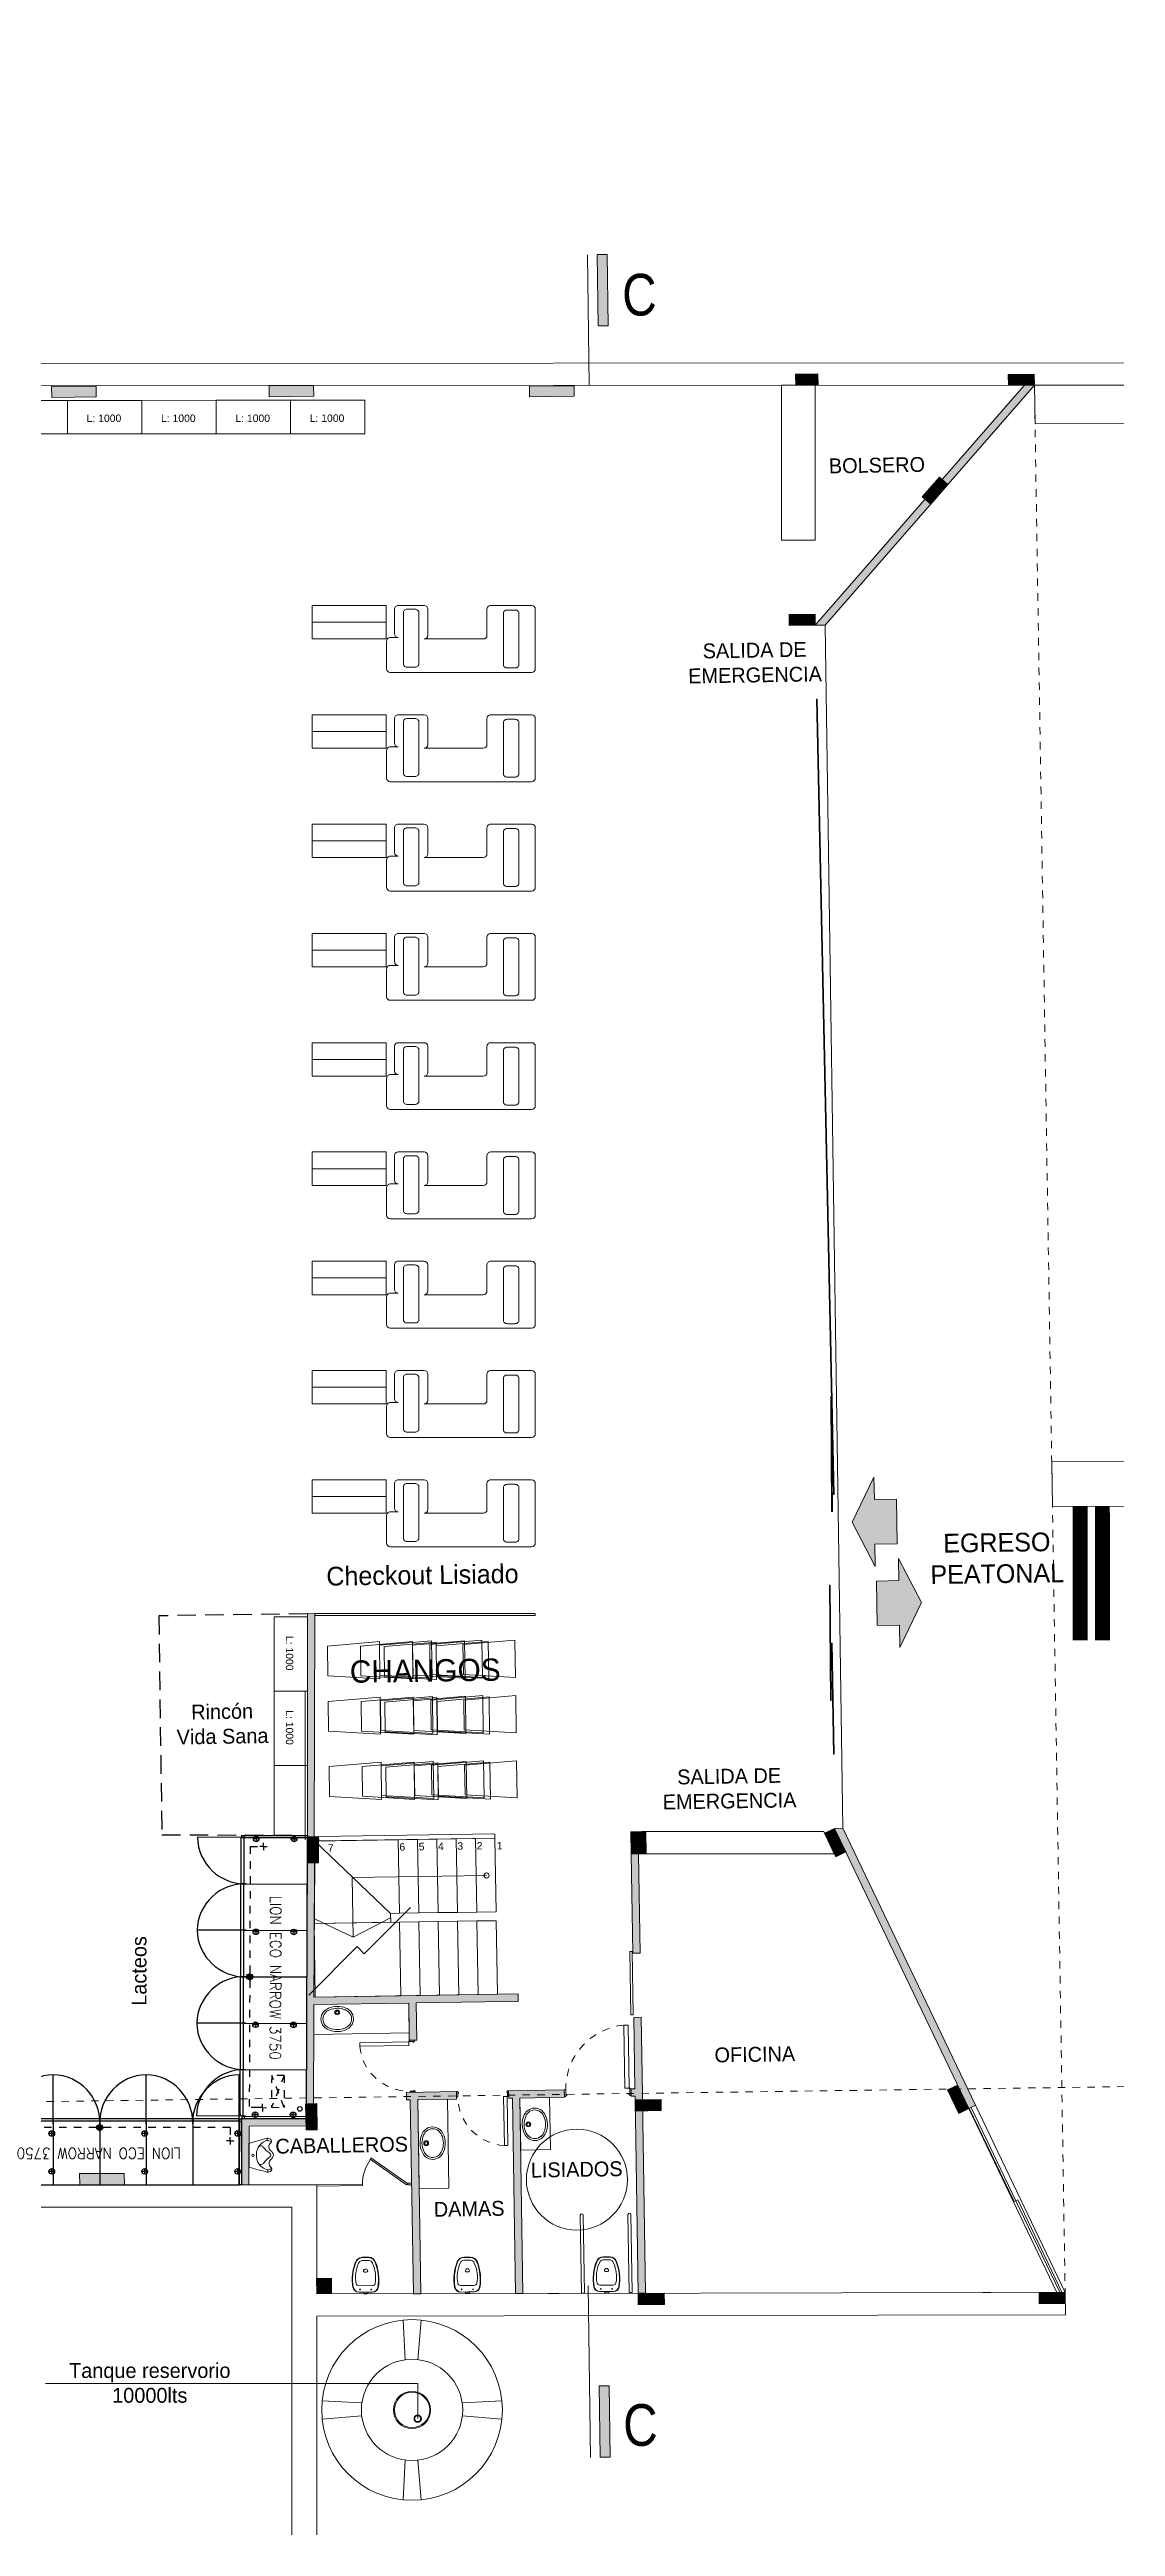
# Model space of a CAD drawing. Header units: inches. Extents: x 39 to 176, y 91 to 193.
# Drawn here: x 133.61 to 147.94, y 110.3 to 143.62 of the extents above; entities that cross this region are included whole.
import ezdxf
from ezdxf import colors
from ezdxf.entities.mleader import LeaderData, LeaderLine
from ezdxf.enums import TextEntityAlignment as Align
from ezdxf.math import Vec2, Vec3

# ---------------------------------------------------------------- set-up
doc = ezdxf.new("R2010")
doc.units = ezdxf.units.IN
doc.header["$MEASUREMENT"] = 0
for name, pattern in [('ACAD_ISO07W100', [3, 0, -3]), ('DASHED2', [0.375, 0.25, -0.125]), ('HIDDEN2', [0.1875, 0.125, -0.0625]), ('TRATTEGGIATA', [0.75, 0.5, -0.25]), ('TRATTEGGIATA2', [0.375, 0.25, -0.125])]:
    doc.linetypes.add(name, pattern=pattern)
for name, color, linetype, lineweight in [('00.EE. Hach Gris 0.09', 252, 'Continuous', 9), ('00.EE. Hach Gris Oscur. 0.05', 252, 'Continuous', 5), ('00.EE. Hach Gris Oscuro 0.09', 252, 'Continuous', 9), ('00.EE. Muebles 0.05', 6, 'Continuous', 5), ('00.EE. Proyecciones 0.09', 24, 'DASHED2', 9), ('00.EE. Textos 0.05', 7, 'Continuous', 5), ('00.EE. Vista 0.18', 3, 'Continuous', 18), ('000.mARQ. Hach Gris Oscur. 0.05', 252, 'Continuous', 5), ('Texto', 141, 'Continuous', 18)]:
    doc.layers.add(name, color=color, linetype=linetype, lineweight=lineweight)
for name, color, linetype in [('BANCHI', 3, 'Continuous'), ('COSTAN-EXH-COTAS', 7, 'Continuous'), ('COSTAN-EXH-Desagues', 1, 'Continuous'), ('DESAGUE', 4, 'TRATTEGGIATA'), ('DESAGUE MAQUINA', 3, 'Continuous'), ('DESAGUE PISO', 7, 'TRATTEGGIATA'), ('ENTRADA DE FRIO', 2, 'Continuous'), ('GABINETE', 5, 'Continuous'), ('GOP', 1, 'Continuous'), ('LATERALES', 3, 'Continuous'), ('PATAS', 6, 'Continuous'), ('QUADRO_ELETTRICO', 8, 'Continuous'), ('TESTI20', 3, 'Continuous'), ('TETTO', 3, 'TRATTEGGIATA')]:
    doc.layers.add(name, color=color, linetype=linetype)
doc.styles.add('1_100', font='', dxfattribs={"height": 0.15})
doc.styles.add('1_500', font='', dxfattribs={"height": 1})
doc.styles.get("Standard").update_dxf_attribs({"font": 'arial.ttf'})
doc.styles.add('TESTI15', font='romans.shx', dxfattribs={"width": 0.9, "height": 1.5})
doc.styles.get('1_100').set_extended_font_data('Arial Unicode MS')
doc.styles.get('1_500').set_extended_font_data('Arial Unicode MS')

# ---------------------------------------------------------------- blocks, each defined once
blk = doc.blocks.new('COSTAN-REFERENCIA DE DESAGÜES')
at = {"layer": 'COSTAN-EXH-Desagues'}
blk.add_hatch(color=256, dxfattribs=at).paths.add_polyline_path([(40, 0, 1), (-40, 0, 1)])
blk.add_circle((0, 0), 40, dxfattribs=at)
blk = doc.blocks.new('LI_TL1_N_ECO 375')
at = {"layer": 'COSTAN-EXH-COTAS', "color": 1}
for p, q in [((625, -890), (625, 0)), ((1250, -855), (1250, 0)), ((1875, -890), (1875, 0)), ((2500, -855), (2500, 0)), ((3125, -890), (3125, 0)), ((3750, -855), (3750, 0))]:
    blk.add_line(p, q, dxfattribs=at)
at = {"layer": 'COSTAN-EXH-Desagues'}
for p, q in [((0, -855), (0, -1480)), ((1250, -820), (1250, -1480)), ((1250, -855), (1250, -1480)), ((2500, -820), (2500, -1480)), ((2500, -855), (2500, -1480)), ((3750, -820), (3750, -1480)), ((3750, -855), (3750, -1480))]:
    blk.add_line(p, q, dxfattribs=at)
for centre, start, end in [((-17, -838), 271.5602, 1.5602), ((1267, -838), 178.4398, 268.4398), ((1233, -838), 271.5602, 1.5602), ((2517, -838), 178.4398, 268.4398), ((2483, -838), 271.5602, 1.5602), ((3767, -838), 178.4398, 268.4398)]:
    blk.add_arc(centre, 643, start, end, dxfattribs=at)
at = {"layer": 'DESAGUE'}
for p, q in [((122, -770), (122, -645)), ((3635, -645), (3635, -770)), ((122, -770), (3635, -770))]:
    blk.add_line(p, q, dxfattribs=at)
at = {"layer": 'DESAGUE MAQUINA'}
for p, q in [((122, -590), (72, -590)), ((122, -590), (122, -540)), ((122, -590), (122, -640)), ((122, -590), (172, -590)), ((3635, -590), (3585, -590)), ((3635, -590), (3635, -540)), ((3635, -590), (3635, -640)), ((3635, -590), (3685, -590))]:
    blk.add_line(p, q, dxfattribs=at)
at = {"layer": 'DESAGUE PISO'}
for p, q in [((1925, -770), (1825, -770)), ((1875, -720), (1875, -820))]:
    blk.add_line(p, q, dxfattribs=at)
at = {"layer": 'ENTRADA DE FRIO'}
blk.add_lwpolyline([(3630, 73), (3670, 73), (3670, 33), (3630, 33)], close=True, dxfattribs=at)
blk.add_circle((3650, -90), 31, dxfattribs=at)
at = {"layer": 'GABINETE'}
for p, q in [((3750, 0), (0, 0)), ((0, 0), (0, -855)), ((0, -855), (3750, -855)), ((2500, -890), (0, -890))]:
    blk.add_line(p, q, dxfattribs=at)
at = {"layer": 'LATERALES', "color": 3, "linetype": 'ByBlock'}
blk.add_line((3750, -890), (0, -890), dxfattribs=at)
at = {"layer": 'LATERALES'}
blk.add_line((3720, -890), (3750, -890), dxfattribs=at)
at = {"layer": 'PATAS'}
for p, q in [((-18, -180), (58, -180)), ((20, -142), (20, -218)), ((1232, -180), (1308, -180)), ((1270, -142), (1270, -218)), ((2482, -180), (2558, -180)), ((2520, -142), (2520, -218)), ((3768, -180), (3692, -180)), ((3730, -142), (3730, -218)), ((20, -652), (20, -728)), ((1270, -652), (1270, -728)), ((2520, -652), (2520, -728)), ((3730, -652), (3730, -728)), ((-18, -690), (58, -690)), ((1232, -690), (1308, -690)), ((2482, -690), (2558, -690)), ((3768, -690), (3692, -690))]:
    blk.add_line(p, q, dxfattribs=at)
for centre in [(20, -180), (1270, -180), (2520, -180), (3730, -180), (20, -690), (1270, -690), (2520, -690), (3730, -690)]:
    blk.add_circle(centre, 37.6, dxfattribs=at)
at = {"layer": 'QUADRO_ELETTRICO', "linetype": 'TRATTEGGIATA2'}
for p, q in [((3200, -300), (3630, -300)), ((3200, -300), (3630, -470)), ((3630, -300), (3200, -470)), ((3200, -300), (3200, -470)), ((3630, -470), (3630, -300)), ((3200, -470), (3630, -470))]:
    blk.add_line(p, q, dxfattribs=at)
at = {"layer": 'COSTAN-EXH-Desagues'}
blk.add_blockref('COSTAN-REFERENCIA DE DESAGÜES', (1875, -770), dxfattribs=at)
at = {"layer": 'TESTI20', "style": 'TESTI15', "width": 0.9}
blk.add_text('LION ECO NARROW 3750', height=148, dxfattribs=at).set_placement((1887, -423), align=Align.MIDDLE)
blk = doc.blocks.new('LI_TL1_N_DX_30')
at = {"layer": 'BANCHI'}
blk.add_line((0, -8.5), (0.15, -8.5), dxfattribs=at)
blk.add_lwpolyline([(0, -8.85), (0.3, -8.85, -1.330334), (0.3, -8.85), (0.3, 0), (0, 0)], format="xyb", dxfattribs=at)
blk.add_arc((0.15, -8.35), 0.15, 270, 0, dxfattribs=at)
at = {"layer": 'GOP'}
for p in [(0, -8.45), (0, -8.5)]:
    blk.add_line(p, (0, 0), dxfattribs=at)
at = {"layer": 'TETTO'}
blk.add_line((0, -8.85), (0, -8.45), dxfattribs=at)
blk = doc.blocks.new('LI_TL1_N_SX_30')
at = {"layer": 'BANCHI'}
blk.add_line((0, -8.5), (-0.15, -8.5), dxfattribs=at)
blk.add_lwpolyline([(0, -8.85), (-0.3, -8.85, 1.330334), (-0.3, -8.85), (-0.3, 0), (0, 0)], format="xyb", dxfattribs=at)
blk.add_arc((-0.15, -8.35), 0.15, 180, 270, dxfattribs=at)
at = {"layer": 'GOP'}
for p in [(0, -8.45), (0, -8.5)]:
    blk.add_line(p, (0, 0), dxfattribs=at)
at = {"layer": 'TETTO'}
blk.add_line((0, -8.85), (0, -8.45), dxfattribs=at)
blk = doc.blocks.new('Check Out')
for p, q in [((634.311, -140.333), (634.311, -141.133)), ((636.261, -140.283), (634.361, -140.283)), ((636.311, -140.703), (636.311, -140.333)), ((634.961, -141.133), (634.961, -140.783)), ((635.011, -140.733), (635.806, -140.733)), ((635.756, -141.133), (635.756, -140.783)), ((636.156, -140.753), (636.261, -140.753)), ((636.206, -140.803), (636.206, -141.133)), ((634.361, -141.183), (634.911, -141.183)), ((636.156, -141.183), (635.806, -141.183))]:
    blk.add_line(p, q)
for points in [[(634.581, -141.123), (634.691, -141.123, 0.414214), (634.741, -141.073), (634.741, -140.393, 0.414214), (634.691, -140.343), (634.581, -140.343, 0.414214), (634.531, -140.393), (634.531, -141.073, 0.414214)], [(635.926, -141.133), (636.036, -141.133, 0.414214), (636.086, -141.083), (636.086, -140.403, 0.414214), (636.036, -140.353), (635.926, -140.353, 0.414214), (635.876, -140.403), (635.876, -141.083, 0.414214)]]:
    blk.add_lwpolyline(points, format="xyb", close=True)
for points in [[(637.311, -140.733), (636.316, -140.733), (636.316, -140.958), (637.311, -140.958)], [(637.311, -141.183), (636.316, -141.183), (636.316, -140.958), (637.311, -140.958)]]:
    blk.add_lwpolyline(points, close=True)
for centre, start, end in [((634.361, -140.333), 90, 180), ((636.261, -140.333), 0, 90), ((635.011, -140.783), 90, 180), ((635.806, -140.783), 90, 180), ((636.156, -140.803), 0, 90), ((636.261, -140.703), 270, 0), ((634.361, -141.133), 180, 270), ((634.911, -141.133), 270, 0), ((635.806, -141.133), 180, 270), ((636.156, -141.133), 270, 0)]:
    blk.add_arc(centre, 0.05, start, end)
blk = doc.blocks.new('ca_ba_lv174')
blk.add_lwpolyline([(-13.7, -36.6, 0.103892), (0, -39.5, 0.106771), (13.7, -36.6, 0.109867), (21.2, -31.1, 0.181711), (25.5, -19.7, 0.181711), (21.2, -8.4, 0.109867), (13.7, -2.9, 0.100419), (0, 0, 0.103892), (-13.7, -2.9, 0.141959), (-21.2, -8.4, 0.181711), (-25.5, -19.7, 0.172214), (-21.2, -31.1, 0.109867), (-13.7, -36.6)], format="xyb", close=True)
for centre, radius, start, end in [((-8.3, -19.7), 14.2, 138.8044, 180), ((-8.3, -19.7), 14.2, 180, 221.1956), ((-5, -22.6), 18.6, 113.7252, 138.8044), ((-5, -16.9), 18.6, 221.1956, 246.2748), ((0, -34), 31, 90, 113.7252), ((0, -5.5), 31, 246.2748, 270), ((0, -34), 31, 66.2748, 90), ((0, -5.5), 31, 270, 293.7252), ((5, -22.6), 18.6, 41.1956, 66.2748), ((5, -16.9), 18.6, 293.7252, 318.8044), ((8.3, -19.7), 14.2, 0, 41.1956), ((8.3, -19.7), 14.2, 318.8044, 0)]:
    blk.add_arc(centre, radius, start, end)
at = {"layer": '00.EE. Hach Gris 0.09'}
for radius in [3.75, 2.3]:
    blk.add_circle((0, -9.5), radius, dxfattribs=at)
blk = doc.blocks.new('ca_ba_uri09')
for p, q in [((-19.2, -30.5), (-18.3, -30.5)), ((-15.8, 0), (15.8, 0)), ((19.2, -30.5), (18.3, -30.5))]:
    blk.add_line(p, q)
for centre, radius, start, end in [((-20, -25.2), 3, 165.0154, 192.0226), ((556.7, -179.6), 600, 162.5849, 165.0154), ((-8.2, -22.7), 15, 192.0226, 203.4968), ((-19.2, -27.5), 3, 203.4968, 270), ((-0.5, -30), 20, 143.5242, 164.1489), ((-16.8, -25.2), 3, 165.0154, 192.0226), ((-5.1, -22.7), 15, 192.0226, 203.4968), ((-16.1, -27.5), 3, 203.4968, 247.6523), ((-18.3, -27.8), 2.7, 270, 321.1223), ((-0.5, -30), 20, 88.5707, 143.5242), ((-11, -33.7), 6.7, 36.5255, 141.1223), ((-8.6, -16.2), 4, 120.3494, 232.9383), ((-35.1, -51.3), 40, 35.2284, 52.9383), ((1.3, -24.3), 8.8, 216.723, 261.5048), ((0, -26.5), 3, 215.2284, 270), ((0.5, -30), 20, 36.4758, 91.4293), ((0, -26.5), 3, 270, 324.7716), ((-1.3, -24.3), 8.8, 278.4952, 323.277), ((35.1, -51.3), 40, 127.0617, 144.7716), ((11, -33.7), 6.7, 38.8777, 143.4745), ((8.6, -16.2), 4, 307.0617, 59.6506), ((-556.7, -179.6), 600, 14.9846, 17.4151), ((18.3, -27.8), 2.7, 218.8777, 270), ((0.5, -30), 20, 15.8511, 36.4758), ((16.1, -27.5), 3, 292.3477, 336.5032), ((5.1, -22.7), 15, 336.5032, 347.9774), ((19.2, -27.5), 3, 270, 336.5032), ((16.8, -25.2), 3, 347.9774, 14.9846), ((8.2, -22.7), 15, 336.5032, 347.9774), ((20, -25.2), 3, 347.9774, 14.9846)]:
    blk.add_arc(centre, radius, start, end)
at = {"layer": '00.EE. Hach Gris 0.09'}
for p, q in [((-20.4, -25), (-22.2, -25)), ((20.4, -25), (22.2, -25))]:
    blk.add_line(p, q, dxfattribs=at)
blk.add_circle((0, -5.5), 1.5, dxfattribs=at)
for centre, start, end in [((-22.2, -24.4), 164.9961, 270), ((-20.4, -24.4), 270, 344.1489), ((20.4, -24.4), 195.8511, 270), ((22.2, -24.4), 270, 15.0039)]:
    blk.add_arc(centre, 0.6, start, end, dxfattribs=at)
blk = doc.blocks.new('ca_puerta_plan17')
for p, q in [((0, -3.5), (0, 3.5)), ((0, 3.5), (1.5, 3.5)), ((1.5, 3.5), (1.5, 2.5)), ((1.5, 2.5), (2.5, 2.5)), ((2.5, 1.5), (1.5, 1.5)), ((1.5, 1.5), (1.5, -3.5)), ((2.5, 2.5), (2.5, 1.5)), ((68.5, 2.5), (67.5, 2.5)), ((67.5, 2.5), (67.5, 1.5)), ((67.5, 1.5), (68.5, 1.5)), ((70, 3.5), (68.5, 3.5)), ((68.5, 3.5), (68.5, 2.5)), ((68.5, 1.5), (68.5, -3.5)), ((70, -3.5), (70, 3.5)), ((1.5, -3.5), (0, -3.5)), ((2.1, -4), (1.5, -4)), ((1.8, -4.3), (1.8, -3.7)), ((6.8, -4.2), (2.2, -4.2)), ((2.2, -4.2), (2.2, -70.2)), ((6.8, -70.2), (6.8, -4.2)), ((68.5, -3.5), (70, -3.5)), ((2.2, -70.2), (6.8, -70.2))]:
    blk.add_line(p, q)
blk.add_circle((1.8, -4), 0.5)
at = {"layer": '00.EE. Proyecciones 0.09'}
blk.add_arc((1.5, -3.5), 67, 274.4937, 359.9629, dxfattribs=at)
blk = doc.blocks.new('A$C2B9B2C72')
for points in [[(0.491, 0.179), (0.491, 0.134, -0.312902), (0.425, 0.044, -0.135123), (0.083, 0.009, -0.351809), (0.021, 0.089), (0.021, 0.179), (0.021, 0.27, -0.351809), (0.083, 0.35, -0.135123), (0.425, 0.315, -0.312902), (0.491, 0.225)], [(0.447, 0.179), (0.447, 0.135, -0.314296), (0.41, 0.085, -0.156567), (0.137, 0.052, -0.344714), (0.109, 0.088), (0.109, 0.27, -0.344714), (0.137, 0.307, -0.156567), (0.41, 0.274, -0.314296), (0.447, 0.224)]]:
    blk.add_lwpolyline(points, format="xyb", close=True)
at = {"layer": '00.EE. Hach Gris 0.09'}
for p, q in [((0, 0.194), (0, 0.162)), ((0.001, 0.2), (0.005, 0.2)), ((0.001, 0.187), (0.005, 0.187)), ((0.001, 0.168), (0.005, 0.168)), ((0.001, 0.156), (0.005, 0.156)), ((0.021, 0.208), (0.006, 0.205)), ((0.006, 0.205), (0.006, 0.15)), ((0.021, 0.148), (0.006, 0.15))]:
    blk.add_line(p, q, dxfattribs=at)
for points in [[(0.021, 0.271, -0.298226), (0.084, 0.345, -0.135102), (0.423, 0.31, -0.313001), (0.486, 0.225), (0.486, 0.179)], [(0.021, 0.088, 0.298226), (0.084, 0.014, 0.135102), (0.423, 0.049, 0.313001), (0.486, 0.134), (0.486, 0.179)]]:
    blk.add_lwpolyline(points, format="xyb", dxfattribs=at)
blk.add_lwpolyline([(0.333, 0.179, -0.414214), (0.305, 0.151, -0.321112), (0.293, 0.16, -0.075102), (0.29, 0.179, -0.075102), (0.293, 0.198, -0.321112), (0.305, 0.207, -0.414214)], format="xyb", close=True, dxfattribs=at)
for centre in [(0.057, 0.255), (0.057, 0.104)]:
    blk.add_circle(centre, 0.00485, dxfattribs=at)
for centre, radius, start, end in [((0.017, 0.194), 0.0166, 158.1969, 201.8031), ((0.039, 0.178), 0.0389, 165.889, 194.111), ((0.017, 0.162), 0.0166, 158.1969, 201.8031), ((-0.011, 0.194), 0.0166, 338.1969, 21.8031), ((-0.033, 0.178), 0.0389, 345.889, 14.111), ((-0.011, 0.162), 0.0166, 338.1969, 21.8031)]:
    blk.add_arc(centre, radius, start, end, dxfattribs=at)
blk = doc.blocks.new('_DotSmall')
at = {"color": 0, "linetype": 'ByBlock', "const_width": 0.5}
blk.add_lwpolyline([(-0.0625, 0, 1), (0.0625, 0, 1)], format="xyb", close=True, dxfattribs=at)
blk = doc.blocks.new('s1d23f1sd2f123sd13sd1f')
at = {"layer": '00.EE. Hach Gris 0.09'}
h = blk.add_hatch(color=256, dxfattribs=at)
h.dxf.hatch_style = 1
h.paths.add_polyline_path([(-283.948, 370.639), (-283.961, 369.68), (-283.829, 369.678), (-283.816, 370.637)])
h = blk.add_hatch(color=256, dxfattribs=at)
h.dxf.hatch_style = 1
h.paths.add_polyline_path([(-284.716, 341.981), (-284.729, 341.022), (-284.597, 341.02), (-284.584, 341.979)])
at = {"layer": '00.EE. Proyecciones 0.09', "linetype": 'ACAD_ISO07W100', "ltscale": 0.0005}
blk.add_lwpolyline([(-357.328, 360.015), (-341.652, 359.798), (-341.834, 346.702), (-256.724, 345.521)], dxfattribs=at)
at = {"layer": '00.EE. Vista 0.18', "ltscale": 0.5}
for points in [[(-284.079, 370.641), (-284.104, 368.885)], [(-284.861, 341.023), (-284.829, 343.331)]]:
    blk.add_lwpolyline(points, dxfattribs=at)
at = {"layer": '00.EE. Vista 0.18'}
for points in [[(-283.948, 370.639), (-283.961, 369.68), (-283.829, 369.678), (-283.816, 370.637)], [(-284.716, 341.981), (-284.729, 341.022), (-284.597, 341.02), (-284.584, 341.979)]]:
    blk.add_lwpolyline(points, close=True, dxfattribs=at)
at = {"layer": '00.EE. Textos 0.05', "char_height": 0.56, "width": 2.9062, "attachment_point": 5, "rotation": 359.2053, "style": '1_500'}
for insert in [(-283.396, 370.081), (-284.177, 341.437)]:
    blk.add_mtext('{\\fArial Narrow|b0|i0|c0|p34;C}', dxfattribs=dict(at, insert=insert))
blk = doc.blocks.new('hhgfhfgh')
at = {"layer": '000.mARQ. Hach Gris Oscur. 0.05'}
h = blk.add_hatch(color=256, dxfattribs=at)
h.dxf.hatch_style = 1
h.paths.add_polyline_path([(1485.952, 129.969), (1486.252, 129.973), (1486.255, 129.823), (1485.955, 129.819)])
h = blk.add_hatch(color=256, dxfattribs=at)
h.dxf.hatch_style = 1
h.paths.add_polyline_path([(1489.161, 129.971), (1488.811, 129.965), (1488.813, 129.815), (1489.163, 129.821)])
h = blk.add_hatch(color=256, dxfattribs=at)
h.dxf.hatch_style = 1
h.paths.add_polyline_path([(1475.945, 129.806), (1476.545, 129.807), (1476.547, 129.665), (1475.947, 129.656)])
h = blk.add_hatch(color=256, dxfattribs=at)
h.dxf.hatch_style = 1
h.paths.add_polyline_path([(1478.87, 129.815), (1479.47, 129.815), (1479.472, 129.673), (1478.872, 129.665)])
h = blk.add_hatch(color=256, dxfattribs=at)
h.dxf.hatch_style = 1
h.paths.add_polyline_path([(1482.371, 129.814), (1482.972, 129.814), (1482.973, 129.673), (1482.373, 129.664)])
h = blk.add_hatch(color=256, dxfattribs=at)
h.dxf.hatch_style = 1
h.paths.add_polyline_path([(1489.026, 129.819), (1489.163, 129.821), (1486.349, 126.595), (1486.215, 126.593)])
h = blk.add_hatch(color=256, dxfattribs=at)
h.dxf.hatch_style = 1
h.paths.add_polyline_path([(1487.885, 128.584), (1487.655, 128.321), (1487.768, 128.222), (1487.998, 128.486)])
h = blk.add_hatch(color=256, dxfattribs=at)
h.dxf.hatch_style = 1
h.paths.add_polyline_path([(1486.213, 126.743), (1485.863, 126.738), (1485.865, 126.588), (1486.215, 126.593)])
h = blk.add_hatch(color=256, dxfattribs=at)
h.dxf.hatch_style = 1
h.paths.add_polyline_path([(1487.31, 114.837), (1487.01, 114.832), (1487.005, 115.132), (1486.714, 114.528), (1487.022, 113.933), (1487.018, 114.232), (1487.318, 114.237)])
h.paths.add_polyline_path([(1487.047, 113.137), (1487.347, 113.141), (1487.351, 112.841), (1487.643, 113.445), (1487.334, 114.041), (1487.339, 113.741), (1487.039, 113.736)])
h = blk.add_hatch(color=256, dxfattribs=at)
h.dxf.hatch_style = 1
h.paths.add_polyline_path([(1479.387, 113.295), (1479.487, 113.297), (1479.478, 110.296), (1479.387, 110.295)])
h = blk.add_hatch(color=256, dxfattribs=at)
h.dxf.hatch_style = 1
h.paths.add_polyline_path([(1479.387, 110.295), (1479.387, 109.945), (1479.537, 109.945), (1479.537, 110.295)])
h = blk.add_hatch(color=256, dxfattribs=at)
h.dxf.hatch_style = 1
h.paths.add_polyline_path([(1479.387, 110.295), (1479.387, 109.945), (1479.537, 109.945), (1479.537, 110.295)])
h = blk.add_hatch(color=256, dxfattribs=at)
h.dxf.hatch_style = 1
h.paths.add_polyline_path([(1483.735, 110.364), (1483.74, 110.064), (1483.94, 110.067), (1483.935, 110.367)])
h = blk.add_hatch(color=256, dxfattribs=at)
h.dxf.hatch_style = 1
h.paths.add_polyline_path([(1486.34, 110.344), (1486.491, 110.028), (1486.626, 110.093), (1486.475, 110.409)])
h = blk.add_hatch(color=256, dxfattribs=at)
h.dxf.hatch_style = 1
h.paths.add_polyline_path([(1488.28, 106.64), (1488.371, 106.684), (1486.585, 110.41), (1486.475, 110.409)])
h = blk.add_hatch(color=256, dxfattribs=at)
h.dxf.hatch_style = 1
h.paths.add_polyline_path([(1483.84, 110.065), (1483.74, 110.064), (1483.761, 108.73), (1483.861, 108.731)])
h = blk.add_hatch(color=256, dxfattribs=at)
h.dxf.hatch_style = 1
h.paths.add_polyline_path([(1479.472, 108.138), (1482.22, 108.182), (1482.222, 108.082), (1481.772, 108.075), (1480.848, 108.06), (1480.856, 107.56), (1480.756, 107.558), (1480.748, 108.058), (1479.472, 108.038), (1479.467, 106.505), (1479.515, 106.506), (1479.516, 106.406), (1479.497, 106.406), (1478.601, 106.405), (1478.598, 105.615), (1478.498, 105.615), (1478.497, 106.505), (1479.367, 106.506), (1479.387, 109.945), (1479.487, 109.945)])
h = blk.add_hatch(color=256, dxfattribs=at)
h.dxf.hatch_style = 1
h.paths.add_polyline_path([(1483.775, 107.866), (1483.875, 107.868), (1483.896, 106.575), (1483.897, 106.475), (1483.934, 104.156), (1483.835, 104.156), (1483.792, 106.806), (1483.742, 106.805), (1483.741, 106.905), (1483.791, 106.906)])
h = blk.add_hatch(color=256, dxfattribs=at)
h.dxf.hatch_style = 1
h.paths.add_polyline_path([(1487.994, 106.891), (1488.145, 106.575), (1488.28, 106.64), (1488.129, 106.956)])
h = blk.add_hatch(color=256, dxfattribs=at)
h.dxf.hatch_style = 1
h.paths.add_polyline_path([(1487.994, 106.891), (1488.145, 106.575), (1488.28, 106.64), (1488.129, 106.956)])
h = blk.add_hatch(color=256, dxfattribs=at)
h.dxf.hatch_style = 1
h.paths.add_polyline_path([(1479.517, 106.356), (1479.512, 106.706), (1479.362, 106.704), (1479.367, 106.354)])
h = blk.add_hatch(color=256, dxfattribs=at)
h.dxf.hatch_style = 1
h.paths.add_polyline_path([(1480.717, 106.858), (1481.391, 106.868), (1481.393, 106.768), (1480.869, 106.76), (1480.911, 104.149), (1480.811, 104.149), (1480.769, 106.758), (1480.719, 106.758)])
h = blk.add_hatch(color=256, dxfattribs=at)
h.dxf.hatch_style = 1
h.paths.add_polyline_path([(1482.091, 106.88), (1482.841, 106.892), (1482.842, 106.792), (1482.243, 106.782), (1482.285, 104.152), (1482.185, 104.152), (1482.143, 106.78), (1482.093, 106.78)])
h = blk.add_hatch(color=256, dxfattribs=at)
h.dxf.hatch_style = 1
h.paths.add_polyline_path([(1483.795, 106.606), (1484.145, 106.612), (1484.143, 106.762), (1483.793, 106.756)])
h = blk.add_hatch(color=256, dxfattribs=at)
h.dxf.hatch_style = 1
h.paths.add_polyline_path([(1476.323, 105.765), (1476.922, 105.765), (1476.924, 105.615), (1476.325, 105.615)])
h = blk.add_hatch(color=256, dxfattribs=at)
h.dxf.hatch_style = 1
h.paths.add_polyline_path([(1479.51, 104.355), (1479.709, 104.355), (1479.712, 104.154), (1479.513, 104.154)])
h = blk.add_hatch(color=256, dxfattribs=at)
h.dxf.hatch_style = 1
h.paths.add_polyline_path([(1483.836, 104.001), (1484.186, 104.006), (1484.184, 104.156), (1483.834, 104.151)])
h = blk.add_hatch(color=256, dxfattribs=at)
h.dxf.hatch_style = 1
h.paths.add_polyline_path([(1489.228, 104.013), (1489.578, 104.018), (1489.576, 104.168), (1489.226, 104.163)])
at = {"layer": '00.EE. Hach Gris Oscur. 0.05'}
blk.add_lwpolyline([(1479.513, 103.846), (1479.513, 95.599), (1511.638, 95.667), (1511.639, 95.367), (1479.175, 95.29), (1479.175, 103.846)], dxfattribs=at)
at = {"layer": '000.mARQ. Hach Gris Oscur. 0.05'}
for points in [[(1439.856, 129.828), (1455.559, 129.807), (1473.193, 129.814), (1511.187, 129.831), (1511.182, 130.131), (1473.193, 130.114), (1455.559, 130.107), (1440.153, 130.11), (1439.544, 179.958), (1439.243, 179.954), (1439.853, 130.101), (1439.853, 130.119), (1439.856, 129.828)], [(1479.513, 103.846), (1489.581, 103.867), (1489.576, 104.169), (1488.576, 104.166), (1488.469, 104.166), (1482.768, 104.153), (1482.618, 104.153), (1479.513, 104.148), (1479.513, 105.615), (1478.598, 105.615), (1478.498, 105.615), (1456.144, 105.615), (1424.783, 105.615), (1425.474, 118.006), (1386.83, 117.478), (1386.623, 126.36), (1386.463, 133.356), (1386.313, 133.354), (1386.687, 117.178), (1425.006, 117.701), (1424.315, 105.315), (1456.144, 105.315), (1479.175, 105.315), (1479.175, 103.846)], [(1486.585, 110.41), (1486.349, 126.595)], [(1488.28, 106.64), (1486.475, 110.409), (1486.585, 110.41), (1488.371, 106.684)], [(1481.794, 109.775), (1479.989, 109.746), (1480.001, 108.947), (1480.001, 108.947), (1480.505, 109.204), (1480.001, 108.947), (1479.489, 109.188), (1480.001, 108.947)], [(1479.403, 108.165), (1480.055, 108.818), (1480.15, 108.723), (1480.771, 109.343)], [(1488.28, 106.64), (1489.465, 104.166), (1489.576, 104.168), (1488.371, 106.684)], [(1488.28, 106.64), (1488.371, 106.684)], [(1488.312, 106.656), (1488.914, 105.4), (1488.889, 105.388), (1488.287, 106.644)], [(1489.503, 104.171), (1488.914, 105.4), (1488.939, 105.412), (1489.533, 104.171)], [(1480.7, 103.261), (1480.673, 103.796)], [(1480.872, 103.262), (1480.917, 103.795)], [(1480.119, 102.681), (1479.584, 102.708)], [(1481.467, 102.681), (1482.002, 102.708)], [(1480.116, 102.508), (1479.584, 102.462)], [(1481.469, 102.508), (1482.001, 102.462)], [(1480.7, 101.912), (1480.673, 101.377)], [(1480.872, 101.911), (1480.917, 101.378)]]:
    blk.add_lwpolyline(points, dxfattribs=at)
for points in [[(1485.952, 129.969), (1486.252, 129.973), (1486.255, 129.823), (1485.955, 129.819)], [(1489.161, 129.971), (1488.811, 129.965), (1488.813, 129.815), (1489.163, 129.821)], [(1475.945, 129.806), (1476.545, 129.807), (1476.547, 129.665), (1475.947, 129.656)], [(1478.87, 129.815), (1479.47, 129.815), (1479.472, 129.673), (1478.872, 129.665)], [(1482.371, 129.814), (1482.972, 129.814), (1482.973, 129.673), (1482.373, 129.664)], [(1485.763, 127.738), (1486.213, 127.738), (1486.213, 129.822), (1485.763, 129.822)], [(1489.026, 129.819), (1489.163, 129.821), (1486.349, 126.595), (1486.215, 126.593)], [(1510.985, 129.83), (1489.162, 129.821), (1489.171, 129.301), (1510.993, 129.31)], [(1487.885, 128.584), (1487.655, 128.321), (1487.768, 128.222), (1487.998, 128.486)], [(1486.213, 126.743), (1485.863, 126.738), (1485.865, 126.588), (1486.215, 126.593)], [(1486.241, 125.599), (1486.231, 125.599), (1486.46, 114.9), (1486.47, 114.901)], [(1486.433, 116.221), (1486.423, 116.22), (1486.436, 114.671), (1486.446, 114.671)], [(1511.176, 115.347), (1489.395, 115.338), (1489.404, 114.738), (1511.184, 114.747)], [(1486.416, 113.681), (1486.406, 113.681), (1486.419, 112.131), (1486.429, 112.131)], [(1479.387, 113.295), (1479.487, 113.297), (1479.478, 110.296), (1479.387, 110.295)], [(1479.387, 113.295), (1479.487, 113.297), (1479.478, 110.296), (1479.387, 110.295)], [(1479.487, 113.272), (1482.451, 113.272), (1482.451, 113.297), (1479.487, 113.297)], [(1486.445, 112.898), (1486.435, 112.898), (1486.459, 111.405), (1486.469, 111.406)], [(1479.387, 110.295), (1479.387, 109.945), (1479.537, 109.945), (1479.537, 110.295)], [(1479.387, 110.295), (1479.387, 109.945), (1479.537, 109.945), (1479.537, 110.295)], [(1479.538, 110.239), (1481.908, 110.277), (1481.907, 110.337), (1479.537, 110.299)], [(1479.538, 110.239), (1481.908, 110.277), (1481.907, 110.337), (1479.537, 110.299)], [(1483.735, 110.364), (1483.74, 110.064), (1483.94, 110.067), (1483.935, 110.367)], [(1483.735, 110.364), (1483.74, 110.064), (1483.94, 110.067), (1483.935, 110.367)], [(1483.885, 110.367), (1486.329, 110.367), (1486.472, 110.067), (1483.885, 110.067)], [(1486.34, 110.344), (1486.491, 110.028), (1486.626, 110.093), (1486.475, 110.409)], [(1486.34, 110.344), (1486.491, 110.028), (1486.626, 110.093), (1486.475, 110.409)], [(1479.487, 110.238), (1479.479, 109.128), (1480.506, 109.145), (1480.504, 109.264)], [(1479.487, 110.238), (1480.608, 110.256), (1480.624, 109.266), (1480.504, 109.264)], [(1480.868, 110.26), (1480.608, 110.256), (1480.624, 109.266), (1480.884, 109.271)], [(1481.128, 110.265), (1480.868, 110.26), (1480.884, 109.271), (1481.144, 109.275)], [(1481.388, 110.269), (1481.128, 110.265), (1481.144, 109.275), (1481.404, 109.279)], [(1481.648, 110.273), (1481.388, 110.269), (1481.404, 109.279), (1481.664, 109.283)], [(1481.908, 110.277), (1481.648, 110.273), (1481.664, 109.283), (1481.924, 109.287)], [(1483.84, 110.065), (1483.74, 110.064), (1483.761, 108.73), (1483.861, 108.731)], [(1479.472, 108.138), (1482.22, 108.182), (1482.222, 108.082), (1481.772, 108.075), (1481.772, 108.075), (1480.848, 108.06), (1480.856, 107.56), (1480.756, 107.558), (1480.748, 108.058), (1479.472, 108.038), (1479.467, 106.505), (1479.515, 106.506), (1479.516, 106.406), (1479.497, 106.406), (1478.601, 106.405), (1478.598, 105.615), (1478.498, 105.615), (1478.497, 106.505), (1479.367, 106.506), (1479.387, 109.945), (1479.487, 109.945)], [(1480.626, 109.146), (1479.479, 109.128), (1479.49, 108.138), (1480.642, 108.157)], [(1480.886, 109.151), (1480.626, 109.146), (1480.642, 108.157), (1480.902, 108.161)], [(1481.146, 109.155), (1480.886, 109.151), (1480.902, 108.161), (1481.161, 108.165)], [(1481.406, 109.159), (1481.146, 109.155), (1481.161, 108.165), (1481.421, 108.169)], [(1481.665, 109.163), (1481.406, 109.159), (1481.421, 108.169), (1481.681, 108.173)], [(1481.925, 109.167), (1481.665, 109.163), (1481.681, 108.173), (1481.941, 108.177)], [(1483.737, 107.899), (1483.724, 108.751), (1483.752, 108.751), (1483.765, 107.9)], [(1480.748, 108.058), (1479.472, 108.038), (1479.471, 107.638), (1480.754, 107.658)], [(1483.775, 107.866), (1483.875, 107.868), (1483.896, 106.575), (1483.897, 106.475), (1483.934, 104.156), (1483.835, 104.156), (1483.792, 106.806), (1483.742, 106.805), (1483.741, 106.905), (1483.791, 106.906)], [(1487.994, 106.891), (1488.145, 106.575), (1488.28, 106.64), (1488.129, 106.956)], [(1487.994, 106.891), (1488.145, 106.575), (1488.28, 106.64), (1488.129, 106.956)], [(1479.517, 106.356), (1479.512, 106.706), (1479.362, 106.704), (1479.367, 106.354)], [(1479.517, 106.356), (1479.512, 106.706), (1479.362, 106.704), (1479.367, 106.354)], [(1480.717, 106.858), (1481.391, 106.868), (1481.393, 106.768), (1480.869, 106.76), (1480.911, 104.149), (1480.811, 104.149), (1480.769, 106.758), (1480.719, 106.758)], [(1480.888, 105.56), (1481.288, 105.567), (1481.269, 106.766), (1480.869, 106.76)], [(1482.091, 106.88), (1482.841, 106.892), (1482.842, 106.792), (1482.243, 106.782), (1482.285, 104.152), (1482.185, 104.152), (1482.143, 106.78), (1482.093, 106.78)], [(1482.254, 106.082), (1482.654, 106.089), (1482.642, 106.789), (1482.243, 106.782)], [(1483.795, 106.606), (1484.145, 106.612), (1484.143, 106.762), (1483.793, 106.756)], [(1483.795, 106.606), (1484.145, 106.612), (1484.143, 106.762), (1483.793, 106.756)], [(1480.72, 105.614), (1480.228, 105.958), (1480.24, 105.975), (1480.731, 105.631)], [(1476.323, 105.765), (1476.922, 105.765), (1476.924, 105.615), (1476.325, 105.615)], [(1480.127, 105.605), (1480.127, 105.625), (1479.513, 105.615), (1479.513, 105.596)], [(1480.736, 105.615), (1480.735, 105.635), (1480.787, 105.636), (1480.787, 105.616)], [(1479.51, 104.355), (1479.709, 104.355), (1479.712, 104.154), (1479.513, 104.154)], [(1483.836, 104.001), (1484.186, 104.006), (1484.184, 104.156), (1483.834, 104.151)], [(1483.836, 104.001), (1484.186, 104.006), (1484.184, 104.156), (1483.834, 104.151)], [(1489.228, 104.013), (1489.578, 104.018), (1489.576, 104.168), (1489.226, 104.163)], [(1489.228, 104.013), (1489.578, 104.018), (1489.576, 104.168), (1489.226, 104.163)]]:
    blk.add_lwpolyline(points, close=True, dxfattribs=at)
at = {"layer": '000.mARQ. Hach Gris Oscur. 0.05', "linetype": 'HIDDEN2', "ltscale": 0.01}
blk.add_lwpolyline([(1489.163, 129.821), (1489.576, 104.168)], dxfattribs=at)
at = {"layer": '000.mARQ. Hach Gris Oscur. 0.05', "elevation": 0}
for points in [[(1487.31, 114.837), (1487.01, 114.832), (1487.005, 115.132), (1486.714, 114.528), (1487.022, 113.933), (1487.018, 114.232), (1487.318, 114.237)], [(1487.047, 113.137), (1487.347, 113.141), (1487.351, 112.841), (1487.643, 113.445), (1487.334, 114.041), (1487.339, 113.741), (1487.039, 113.736)]]:
    blk.add_lwpolyline(points, close=True, dxfattribs=at)
at = {"layer": '000.mARQ. Hach Gris Oscur. 0.05', "const_width": 0.2}
for points in [[(1489.777, 114.737), (1489.778, 112.937)], [(1490.077, 114.737), (1490.078, 112.937)]]:
    blk.add_lwpolyline(points, dxfattribs=at)
at = {"layer": '000.mARQ. Hach Gris Oscur. 0.05'}
for points in [[(1483.073, 104.155), (1483.113, 104.156), (1483.096, 105.206, 0.88072), (1483.056, 105.205)], [(1483.713, 104.165), (1483.753, 104.166), (1483.736, 105.216, 0.88072), (1483.696, 105.215)]]:
    blk.add_lwpolyline(points, format="xyb", close=True, dxfattribs=at)
for centre, radius in [((1481.796, 109.775), 0.0341), ((1483.01, 105.684), 0.679), ((1480.793, 102.586), 1.215), ((1480.793, 102.586), 0.681), ((1480.793, 102.586), 0.25), ((1480.793, 102.586), 0.238)]:
    blk.add_circle(centre, radius, dxfattribs=at)
blk.add_arc((1480.695, 105.624), 0.568, 143.9822, 180.9626, dxfattribs=at)
for name, p, xscale, yscale, zscale, rotation in [('ca_ba_lv174', (1479.785, 108.015), -0.008586002656374771, 0.008586002656374771, 0.008586002656374775, 0.7946960345369734), ('ca_puerta_plan17', (1483.741, 106.86), 0.01285565560991117, 0.01285565560991117, 0.01285565560991117, 180.7946960345389), ('ca_puerta_plan17', (1480.791, 107.559), 0.01, 0.01, 0.01, 270.9213359855505), ('ca_puerta_plan17', (1482.092, 106.845), -0.01, 0.01, 0.01, 0.9213359855505399), ('ca_ba_lv174', (1482.275, 106.426), -0.008586002656374771, 0.008586002656374771, 0.008586002656374775, 90.79469603453698), ('ca_ba_lv174', (1480.901, 106.173), -0.008586002656374771, 0.008586002656374771, 0.008586002656374775, 90.79469603453698), ('ca_ba_uri09', (1478.599, 106.01), 0.009999999999999997, 0.009999999999999997, 0.009999999999999997, 90.79469603453704)]:
    blk.add_blockref(name, p, dxfattribs=dict(at, xscale=xscale, yscale=yscale, zscale=zscale, rotation=rotation))
at = {"layer": '000.mARQ. Hach Gris Oscur. 0.05', "rotation": 90.12423832968118}
for p in [(1480.348, 104.149), (1481.716, 104.152), (1483.588, 104.157)]:
    blk.add_blockref('A$C2B9B2C72', p, dxfattribs=at)
at = {"layer": '000.mARQ. Hach Gris Oscur. 0.05', "style": '1_500'}
for s, insert, char_height, width, attachment_point, rotation in [('{\\fCentury Gothic|b0|i0|c0|p34;BOLSERO}', (1487.045, 128.744), 0.2, 2.21658, 5, 0.9537), ('{\\fCentury Gothic|b0|i0|c0|p34;SALIDA DE EMERGENCIA}', (1485.403, 126.089), 0.2, 2.21658, 5, 0.9537), ('{\\fCentury Gothic|b0|i0|c0|p34;EGRESO\\PPEATONAL}', (1488.66, 114.042, 0), 0.252, 4.886, 5, 0.7947), ('{\\fCentury Gothic|b0|i0|c0|p34;SALIDA DE EMERGENCIA}', (1485.06, 110.943), 0.2, 2.21658, 5, 0.9537), ('{\\fArial|b0|i0|c0|p34;7}', (1479.7, 110.095), 0.1, 0.19737, 8, 0.9213), ('{\\fArial|b0|i0|c0|p34;7}', (1479.7, 110.095), 0.1, 0.19737, 8, 0.9213), ('{\\fArial|b0|i0|c0|p34;6}', (1480.662, 110.108), 0.1, 0.19737, 8, 0.9213), ('{\\fArial|b0|i0|c0|p34;6}', (1480.662, 110.108), 0.1, 0.19737, 8, 0.9213), ('{\\fArial|b0|i0|c0|p34;5}', (1480.922, 110.113), 0.1, 0.19737, 8, 0.9213), ('{\\fArial|b0|i0|c0|p34;5}', (1480.922, 110.113), 0.1, 0.19737, 8, 0.9213), ('{\\fArial|b0|i0|c0|p34;4}', (1481.182, 110.117), 0.1, 0.19737, 8, 0.9213), ('{\\fArial|b0|i0|c0|p34;4}', (1481.182, 110.117), 0.1, 0.19737, 8, 0.9213), ('{\\fArial|b0|i0|c0|p34;3}', (1481.442, 110.121), 0.1, 0.19737, 8, 0.9213), ('{\\fArial|b0|i0|c0|p34;3}', (1481.442, 110.121), 0.1, 0.19737, 8, 0.9213), ('{\\fArial|b0|i0|c0|p34;2}', (1481.702, 110.125), 0.1, 0.19737, 8, 0.9213), ('{\\fArial|b0|i0|c0|p34;2}', (1481.702, 110.125), 0.1, 0.19737, 8, 0.9213), ('{\\fArial|b0|i0|c0|p34;1}', (1481.972, 110.126), 0.1, 0.19737, 8, 0.9213), ('{\\fArial|b0|i0|c0|p34;1}', (1481.972, 110.126), 0.1, 0.19737, 8, 0.9213), ('{\\fCentury Gothic|b0|i0|c0|p34;OFICINA}', (1485.403, 107.368), 0.2, 2.21658, 5, 0.9537), ('{\\fCentury Gothic|b0|i0|c0|p34;CABALLEROS}', (1479.847, 106.146), 0.2, 3.41387, 5, 0.9537), ('{\\fCentury Gothic|b0|i0|c0|p34;LISIADOS}', (1483.007, 105.82), 0.2, 3.41387, 5, 0.9537), ('{\\fCentury Gothic|b0|i0|c0|p34;DAMAS}', (1481.561, 105.29), 0.2, 3.41387, 5, 0.9537), ('{\\fCentury Gothic|b0|i0|c0|p34;Tanque reservorio 10000lts}', (1477.266, 102.948), 0.2, 2.65665, 5, 0.0324)]:
    blk.add_mtext(s, dxfattribs=dict(at, insert=insert, char_height=char_height, width=width, attachment_point=attachment_point, rotation=rotation))
at = {"layer": '000.mARQ. Hach Gris Oscur. 0.05'}
ml = blk.add_multileader_mtext('Standard', dxfattribs=at)
ml.set_content('', color=256)
ml.set_leader_properties()
ml.set_arrow_properties(name='DOTSMALL')
ml.build(insert=Vec2(0, 0))
ml.multileader.update_dxf_attribs({"dogleg_length": 0.36, "arrow_head_size": 0.18})
ctx = ml.context
ctx.base_point, ctx.char_height, ctx.arrow_head_size, ctx.landing_gap_size, ctx.plane_origin = Vec3(1475.683, 102.94), 0.18, 0.18, 0.09, Vec3(1480.869, 101.606)
ctx.text_align_type = 2
notes = []
notes.append((ctx, [(0, (1, 1, 0), (1480.869, 102.94), (-1, 0), 5.005, [(0, [(1480.869, 102.469)], 0, [])])]))
ctx.mtext.insert, ctx.mtext.alignment, ctx.mtext.flow_direction = Vec3(1475.773, 103.03), 3, 5
for ctx, leaders in notes:
    for number, flags, end, landing, length, lines in leaders:
        leader = LeaderData()
        leader.index, (leader.has_last_leader_line, leader.has_dogleg_vector, leader.attachment_direction) = number, flags
        leader.last_leader_point, leader.dogleg_vector, leader.dogleg_length = Vec3(end), Vec3(landing), length
        for number, points, colour, breaks in lines:
            line = LeaderLine()
            line.index, line.vertices, line.color, line.breaks = number, Vec3.list(points), colors.encode_raw_color(colour), breaks
            leader.lines.append(line)
        ctx.leaders.append(leader)

msp = doc.modelspace()

# ---------------------------------------------------------------- linework, layer by layer
at = {"linetype": 'DASHED2'}
msp.add_lwpolyline([(137.074, 122.577), (135.074, 122.55), (135.115, 119.605), (137.074, 119.597)], dxfattribs=at)
at = {"layer": '00.EE. Muebles 0.05'}
for p, q in [((137.044, 121.537), (137.044, 120.537)), ((137.044, 120.537), (137.044, 119.537))]:
    msp.add_line(p, q, dxfattribs=at)
for points in [[(132.847, 138.898), (133.847, 138.899), (133.847, 138.449), (132.847, 138.448)], [(132.847, 138.898), (133.847, 138.899), (133.847, 138.449), (132.847, 138.448)], [(133.847, 138.899), (134.847, 138.899), (134.847, 138.449), (133.847, 138.449)], [(133.847, 138.899), (134.847, 138.899), (134.847, 138.449), (133.847, 138.449)], [(134.847, 138.899), (135.847, 138.9), (135.847, 138.45), (134.847, 138.449)], [(134.847, 138.899), (135.847, 138.9), (135.847, 138.45), (134.847, 138.449)], [(135.847, 138.9), (136.847, 138.9), (136.847, 138.45), (135.847, 138.45)], [(135.847, 138.9), (136.847, 138.9), (136.847, 138.45), (135.847, 138.45)], [(136.847, 138.9), (137.847, 138.9), (137.847, 138.45), (136.847, 138.45)], [(136.847, 138.9), (137.847, 138.9), (137.847, 138.45), (136.847, 138.45)], [(137.074, 122.537), (137.074, 121.537), (136.624, 121.537), (136.624, 122.537)], [(137.074, 121.537), (137.074, 120.537), (136.624, 120.537), (136.624, 121.537)], [(137.074, 120.537), (137.074, 119.597), (136.624, 119.597), (136.624, 120.537)]]:
    msp.add_lwpolyline(points, close=True, dxfattribs=at)
for points in [[(138.041, 122.203), (137.341, 122.143), (137.347, 121.743), (138.048, 121.703), (138.041, 122.203)], [(138.485, 122.203), (137.786, 122.143), (137.791, 121.743), (138.492, 121.703), (138.485, 122.203)], [(138.742, 122.212), (138.043, 122.153), (138.049, 121.753), (138.749, 121.712), (138.742, 122.212)], [(138.803, 122.195), (138.104, 122.135), (138.109, 121.735), (138.81, 121.695), (138.803, 122.195)], [(139.187, 122.213), (138.488, 122.153), (138.493, 121.753), (139.194, 121.713), (139.187, 122.213)], [(139.42, 122.222), (138.72, 122.162), (138.726, 121.762), (139.427, 121.722), (139.42, 122.222)], [(139.505, 122.205), (138.806, 122.145), (138.811, 121.745), (139.512, 121.705), (139.505, 122.205)], [(139.864, 122.222), (139.165, 122.162), (139.17, 121.762), (139.871, 121.722), (139.864, 122.222)], [(138.051, 121.457), (137.352, 121.397), (137.357, 120.997), (138.058, 120.957), (138.051, 121.457)], [(138.495, 121.457), (137.796, 121.397), (137.802, 120.997), (138.502, 120.957), (138.495, 121.457)], [(138.753, 121.466), (138.054, 121.407), (138.059, 121.007), (138.76, 120.966), (138.753, 121.466)], [(138.813, 121.449), (138.114, 121.389), (138.12, 120.989), (138.82, 120.949), (138.813, 121.449)], [(139.197, 121.467), (138.498, 121.407), (138.504, 121.007), (139.204, 120.967), (139.197, 121.467)], [(139.43, 121.476), (138.731, 121.416), (138.736, 121.016), (139.437, 120.976), (139.43, 121.476)], [(139.515, 121.459), (138.816, 121.399), (138.822, 120.999), (139.522, 120.959), (139.515, 121.459)], [(139.874, 121.476), (139.175, 121.416), (139.181, 121.016), (139.881, 120.976), (139.874, 121.476)], [(138.063, 120.581), (137.364, 120.521), (137.369, 120.121), (138.07, 120.081), (138.063, 120.581)], [(138.508, 120.581), (137.808, 120.522), (137.814, 120.122), (138.515, 120.081), (138.508, 120.581)], [(138.765, 120.591), (138.066, 120.531), (138.071, 120.131), (138.772, 120.091), (138.765, 120.591)], [(138.826, 120.574), (138.126, 120.514), (138.132, 120.114), (138.833, 120.074), (138.826, 120.574)], [(139.209, 120.591), (138.51, 120.531), (138.516, 120.131), (139.216, 120.091), (139.209, 120.591)], [(139.442, 120.6), (138.743, 120.541), (138.748, 120.141), (139.449, 120.1), (139.442, 120.6)], [(139.527, 120.583), (138.828, 120.524), (138.834, 120.124), (139.534, 120.083), (139.527, 120.583)], [(139.887, 120.601), (139.187, 120.541), (139.193, 120.141), (139.894, 120.101), (139.887, 120.601)]]:
    msp.add_lwpolyline(points, dxfattribs=at)

# ---------------------------------------------------------------- block references
for name, p, xscale, yscale, zscale, rotation in [('LI_TL1_N_ECO 375', (137.074, 119.567), 0.001000000000000003, 0.001000000000000003, 0.001000000000000003, 269.7946960346247), ('LI_TL1_N_SX_30', (137.074, 119.567), 0.09999999999999998, 0.09999999999999998, 0.09999999999999998, 269.7946960346247), ('LI_TL1_N_ECO 375', (136.155, 114.897), 0.0009999999999999985, 0.0009999999999999985, 0.0009999999999999985, 179.9996960346247), ('LI_TL1_N_SX_30', (136.155, 114.897), 0.1000000000000001, 0.1000000000000001, 0.1000000000000001, 179.9996960346247), ('LI_TL1_N_DX_30', (137.074, 115.817), 0.09999999999999998, 0.09999999999999998, 0.09999999999999998, 269.7946960346247)]:
    msp.add_blockref(name, p, dxfattribs=dict(xscale=xscale, yscale=yscale, zscale=zscale, rotation=rotation))
at = {"layer": '00.EE. Hach Gris Oscuro 0.09', "rotation": 1.58939206861557}
msp.add_blockref('s1d23f1sd2f123sd13sd1f', (435.089, -221.762), dxfattribs=at)
at = {"layer": '00.EE. Muebles 0.05', "rotation": 180}
for p in [(774.449, -5.044), (774.449, -6.514), (774.449, -7.984), (774.449, -9.454), (774.449, -10.924), (774.449, -12.394), (774.449, -13.864), (774.449, -15.334), (774.449, -16.804)]:
    msp.add_blockref('Check Out', p, dxfattribs=at)
at = {"layer": '000.mARQ. Hach Gris Oscur. 0.05'}
msp.add_blockref('hhgfhfgh', (-1342.313, 9.282), dxfattribs=at)

# ---------------------------------------------------------------- texts
at = {"layer": '00.EE. Textos 0.05', "attachment_point": 5, "style": '1_500'}
for s, insert, char_height, width, rotation in [('{\\fCentury Gothic|b0|i0|c0|p34;Checkout Lisiado}', (138.62, 123.098), 0.252, 4.886, 0.7947), ('{\\fCentury Gothic|b0|i0|c0|p34;CHANGOS}', (138.657, 121.811), 0.3, 2.78457, 0.8271), ('{\\fCentury Gothic|b0|i0|c0|p34;Rincón Vida Sana}', (135.929, 121.094), 0.2, 1.30381, 1.0324), ('{\\fCentury Gothic|b0|i0|c0|p34;Lacteos}', (134.81, 117.773), 0.2, 2.21658, 90.0324)]:
    msp.add_mtext(s, dxfattribs=dict(at, insert=insert, char_height=char_height, width=width, rotation=rotation))
at = {"layer": 'Texto', "char_height": 0.1, "width": 0.67587, "attachment_point": 1, "style": '1_100'}
for insert, rotation in [((134.104, 138.708), 0.0229), ((135.104, 138.708), 0.0229), ((136.104, 138.708), 0.0229), ((137.104, 138.709), 0.0229), ((136.883, 122.28), 270), ((136.883, 121.28), 270)]:
    msp.add_mtext('L: 1000', dxfattribs=dict(at, insert=insert, rotation=rotation))

doc.saveas('drawing.dxf')
